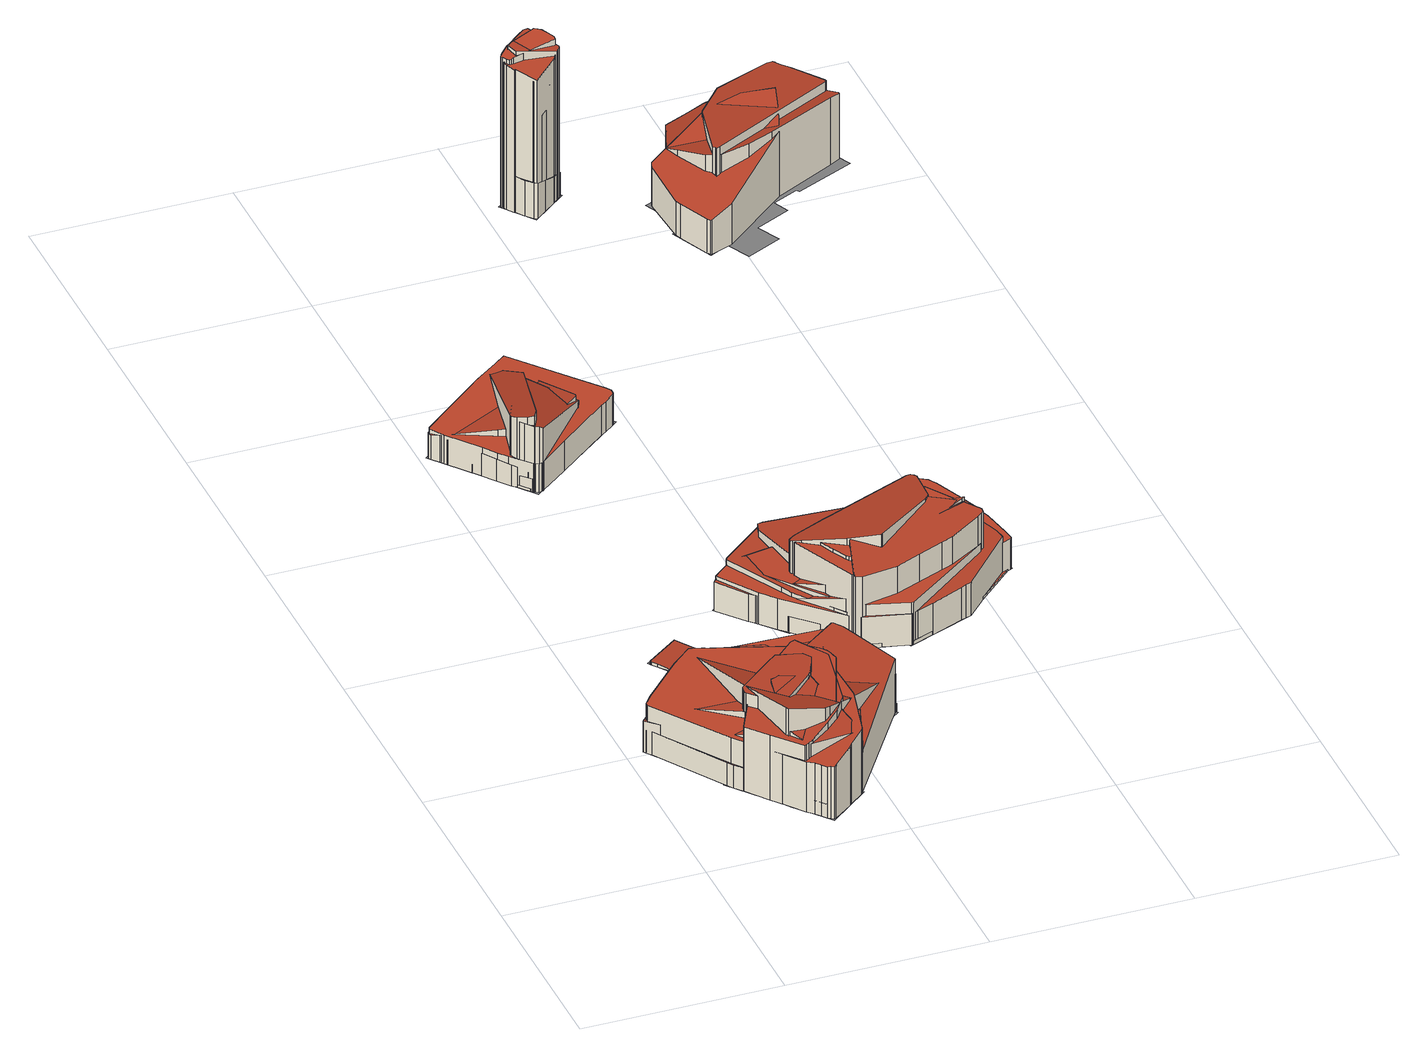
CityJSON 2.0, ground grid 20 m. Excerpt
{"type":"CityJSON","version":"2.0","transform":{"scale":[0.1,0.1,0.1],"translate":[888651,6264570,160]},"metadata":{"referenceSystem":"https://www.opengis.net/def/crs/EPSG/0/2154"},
"CityObjects":{
"building1":{"type":"Building","attributes":{"class":"Building"},"children":["building1-1"]},
"building1-1":{"type":"BuildingPart","parents":["building1"],"geometry":[{"type":"MultiSurface","lod":"2.2","boundaries":[[[0,1,2,3,4,5,6,7,8,9,10,11,12,13,14,15,16,17,18,19,20]],[[21,22,1,0]],[[22,23,2,1]],[[23,24,3,2]],[[24,25,4,3]],[[25,26,5,4]],[[26,27,6,5]],[[27,28,7,6]],[[28,29,8,7]],[[29,30,9,8]],[[30,31,10,9]],[[31,32,11,10]],[[32,33,12,11]],[[33,34,13,12]],[[34,35,14,13]],[[35,36,15,14]],[[36,37,16,15]],[[37,38,17,16]],[[38,39,18,17]],[[39,40,19,18]],[[40,41,20,19]],[[41,21,0,20]],[[42,43,44,45,46,47,48,49,50,51,52,53,54,55,56,57,58]],[[59,60,43,42]],[[60,61,44,43]],[[61,62,45,44]],[[62,63,46,45]],[[63,64,47,46]],[[64,65,48,47]],[[65,66,49,48]],[[66,67,50,49]],[[67,68,51,50]],[[68,69,52,51]],[[69,70,53,52]],[[70,71,54,53]],[[71,72,55,54]],[[72,73,56,55]],[[73,74,57,56]],[[74,75,58,57]],[[75,59,42,58]],[[76,77,78,79,80,81,82,83,84,85,86,87,88,89]],[[90,91,77,76]],[[91,92,78,77]],[[92,93,79,78]],[[93,94,80,79]],[[94,95,81,80]],[[95,96,82,81]],[[96,97,83,82]],[[97,98,84,83]],[[98,99,85,84]],[[99,100,86,85]],[[100,101,87,86]],[[101,102,88,87]],[[102,103,89,88]],[[103,90,76,89]],[[104,105,106,107,108,109,110,111,112,113,114,115]],[[116,117,105,104]],[[117,118,106,105]],[[118,119,107,106]],[[119,120,108,107]],[[120,121,109,108]],[[121,122,110,109]],[[122,123,111,110]],[[123,124,112,111]],[[124,125,113,112]],[[125,126,114,113]],[[126,127,115,114]],[[127,116,104,115]],[[128,129,130,131,132,133,134,135,136,137,138,139,140]],[[37,141,129,128]],[[141,142,130,129]],[[142,143,131,130]],[[143,144,132,131]],[[144,145,133,132]],[[145,146,134,133]],[[146,147,135,134]],[[147,148,136,135]],[[148,149,137,136]],[[149,150,138,137]],[[150,151,139,138]],[[151,152,140,139]],[[152,37,128,140]],[[153,154,155,156,157,158,159,160,161,162,163,164,165,166,167,168,169]],[[170,171,154,153]],[[171,172,155,154]],[[172,173,156,155]],[[173,174,157,156]],[[174,175,158,157]],[[175,176,159,158]],[[176,177,160,159]],[[177,178,161,160]],[[178,179,162,161]],[[179,180,163,162]],[[180,181,164,163]],[[181,182,165,164]],[[182,183,166,165]],[[183,184,167,166]],[[184,185,168,167]],[[185,186,169,168]],[[186,170,153,169]],[[187,188,189,190,191,192,193,194,195]],[[196,197,188,187]],[[197,198,189,188]],[[198,199,190,189]],[[199,94,191,190]],[[94,200,192,191]],[[200,201,193,192]],[[201,202,194,193]],[[202,203,195,194]],[[203,196,187,195]],[[204,205,206,207,208,209,210,211,212,213,214,215,216,217,218,219]],[[220,221,205,204]],[[221,222,206,205]],[[222,223,207,206]],[[223,224,208,207]],[[224,225,209,208]],[[225,25,210,209]],[[25,26,211,210]],[[26,226,212,211]],[[226,227,213,212]],[[227,228,214,213]],[[228,229,215,214]],[[229,230,216,215]],[[230,231,217,216]],[[231,232,218,217]],[[232,233,219,218]],[[233,220,204,219]],[[234,235,236,237,238,239,240,241,242,243,244,245,246,247,248,249,250,251,252]],[[253,254,235,234]],[[254,255,236,235]],[[255,256,237,236]],[[256,257,238,237]],[[257,258,239,238]],[[258,259,240,239]],[[259,260,241,240]],[[260,261,242,241]],[[261,262,243,242]],[[262,263,244,243]],[[263,264,245,244]],[[264,265,246,245]],[[265,266,247,246]],[[266,267,248,247]],[[267,268,249,248]],[[268,269,250,249]],[[269,270,251,250]],[[270,271,252,251]],[[271,253,234,252]],[[272,273,274,275,276,277,278,279,280]],[[281,282,273,272]],[[282,283,274,273]],[[283,284,275,274]],[[284,285,276,275]],[[285,286,277,276]],[[286,287,278,277]],[[287,288,279,278]],[[288,289,280,279]],[[289,281,272,280]],[[290,291,292,293,294,295,296,297,298]],[[299,300,291,290]],[[300,228,292,291]],[[228,301,293,292]],[[301,302,294,293]],[[302,303,295,294]],[[303,304,296,295]],[[304,297,296]],[[304,305,298,297]],[[305,299,290,298]],[[306,307,308,309,310,311,312,313]],[[314,315,307,306]],[[315,316,308,307]],[[316,317,309,308]],[[317,318,310,309]],[[318,319,311,310]],[[319,320,312,311]],[[320,321,313,312]],[[321,314,306,313]],[[322,323,324,325,326,327,328,329,330,331,332]],[[333,334,323,322]],[[334,335,324,323]],[[335,336,325,324]],[[336,337,326,325]],[[337,338,327,326]],[[338,339,328,327]],[[339,340,329,328]],[[340,341,330,329]],[[341,342,331,330]],[[342,343,332,331]],[[343,333,322,332]],[[344,345,346,347,348,349,350]],[[21,351,345,344]],[[351,352,346,345]],[[352,353,347,346]],[[353,354,348,347]],[[354,355,349,348]],[[355,356,350,349]],[[356,21,344,350]],[[357,358,359,360,361,362,363]],[[364,365,358,357]],[[365,366,359,358]],[[366,367,360,359]],[[367,368,361,360]],[[368,369,362,361]],[[369,370,363,362]],[[370,364,357,363]],[[371,372,373,374,375,376,377,378,379,380,381,382,253,383,384,385,386,61]]],"semantics":{"surfaces":[{"type":"RoofSurface","rf_azimuth":211.05,"rf_slope":14.69},{"type":"WallSurface","on_footprint_edge":true},{"type":"RoofSurface","rf_azimuth":208.6,"rf_slope":10.62},{"type":"RoofSurface","rf_azimuth":303.75,"rf_slope":15.09},{"type":"RoofSurface","rf_azimuth":101.82,"rf_slope":0.268},{"type":"RoofSurface","rf_azimuth":46.96,"rf_slope":19},{"type":"RoofSurface","rf_azimuth":183.46,"rf_slope":2.65},{"type":"RoofSurface","rf_azimuth":231.87,"rf_slope":2.21},{"type":"RoofSurface","rf_azimuth":216.2,"rf_slope":16.77},{"type":"RoofSurface","rf_azimuth":194.44,"rf_slope":19.92},{"type":"RoofSurface","rf_azimuth":262.52,"rf_slope":4.22},{"type":"RoofSurface","rf_azimuth":293.97,"rf_slope":16.55},{"type":"RoofSurface","rf_azimuth":181.76,"rf_slope":0.923},{"type":"RoofSurface","rf_azimuth":67.1,"rf_slope":14.63},{"type":"RoofSurface","rf_azimuth":139.21,"rf_slope":19.46},{"type":"RoofSurface","rf_azimuth":136.05,"rf_slope":11.2},{"type":"GroundSurface"}],"values":[0,1,1,1,1,1,1,1,1,1,1,1,1,1,1,1,1,1,1,1,1,1,2,1,1,1,1,1,1,1,1,1,1,1,1,1,1,1,1,1,3,1,1,1,1,1,1,1,1,1,1,1,1,1,1,4,1,1,1,1,1,1,1,1,1,1,1,1,5,1,1,1,1,1,1,1,1,1,1,1,1,1,6,1,1,1,1,1,1,1,1,1,1,1,1,1,1,1,1,1,7,1,1,1,1,1,1,1,1,1,8,1,1,1,1,1,1,1,1,1,1,1,1,1,1,1,1,9,1,1,1,1,1,1,1,1,1,1,1,1,1,1,1,1,1,1,1,10,1,1,1,1,1,1,1,1,1,11,1,1,1,1,1,1,1,1,1,12,1,1,1,1,1,1,1,1,13,1,1,1,1,1,1,1,1,1,1,1,14,1,1,1,1,1,1,1,15,1,1,1,1,1,1,1,16]}}]},
"building2":{"type":"Building","attributes":{"class":"Building"},"children":["building2-1"]},
"building2-1":{"type":"BuildingPart","parents":["building2"],"geometry":[{"type":"MultiSurface","lod":"2.2","boundaries":[[[387,388,389,390,391,392,393,394,395,396,397]],[[398,399,388,387]],[[399,400,389,388]],[[400,401,390,389]],[[401,402,391,390]],[[402,392,391]],[[403,396,395]],[[403,404,397,396]],[[404,398,387,397]],[[405,404,406,407]]],"semantics":{"surfaces":[{"type":"RoofSurface","rf_azimuth":6.5,"rf_slope":3.77},{"type":"WallSurface","on_footprint_edge":true},{"type":"GroundSurface"}],"values":[0,1,1,1,1,1,1,1,1,2]}}]},
"building3":{"type":"Building","attributes":{"class":"Building"},"children":["building3-1"]},
"building3-1":{"type":"BuildingPart","parents":["building3"],"geometry":[{"type":"MultiSurface","lod":"2.2","boundaries":[[[408,409,410,411,412,413,414,415,416,417,418,419,420,421,422,423,424,425,426,427]],[[428,429,409,408]],[[429,430,410,409]],[[430,431,411,410]],[[431,432,412,411]],[[432,433,413,412]],[[433,434,414,413]],[[434,435,415,414]],[[435,436,416,415]],[[436,437,417,416]],[[437,438,418,417]],[[438,439,419,418]],[[439,440,420,419]],[[440,441,421,420]],[[441,442,422,421]],[[442,443,423,422]],[[443,444,424,423]],[[444,445,425,424]],[[445,446,426,425]],[[446,447,427,426]],[[447,428,408,427]],[[448,449,450,451,452,453,454,455,456]],[[457,458,449,448]],[[458,459,450,449]],[[459,460,451,450]],[[460,461,452,451]],[[461,462,453,452]],[[462,463,454,453]],[[463,464,455,454]],[[464,465,456,455]],[[465,457,448,456]],[[466,467,468,469,470,471,472,473,474,475,476,477,478,479]],[[480,481,467,466]],[[481,482,468,467]],[[482,483,469,468]],[[483,484,470,469]],[[484,485,471,470]],[[485,486,472,471]],[[486,487,473,472]],[[487,488,474,473]],[[488,489,475,474]],[[489,490,476,475]],[[490,491,477,476]],[[491,492,478,477]],[[492,493,479,478]],[[493,480,466,479]],[[494,495,496,497,498,499,500,501,502,503,504,505,506,507,508,509]],[[510,511,495,494]],[[511,512,496,495]],[[512,513,497,496]],[[513,431,498,497]],[[431,514,499,498]],[[514,515,500,499]],[[515,516,501,500]],[[516,517,502,501]],[[517,518,503,502]],[[518,519,504,503]],[[519,520,505,504]],[[520,521,506,505]],[[521,522,507,506]],[[522,523,508,507]],[[523,524,509,508]],[[524,510,494,509]],[[525,526,527,528,529,530,531,532,533,534,535]],[[536,537,526,525]],[[537,538,527,526]],[[538,539,528,527]],[[539,540,529,528]],[[540,541,530,529]],[[541,542,531,530]],[[542,543,532,531]],[[543,544,533,532]],[[544,545,534,533]],[[545,546,535,534]],[[546,536,525,535]],[[547,548,549,550,551,552,553,554,555,556,557]],[[558,559,548,547]],[[559,560,549,548]],[[560,561,550,549]],[[561,562,551,550]],[[562,563,552,551]],[[563,564,553,552]],[[564,565,554,553]],[[565,566,555,554]],[[566,567,556,555]],[[567,568,557,556]],[[568,558,547,557]],[[569,570,571,572,573,574,575,576,577,578,579,580]],[[581,582,570,569]],[[582,583,571,570]],[[583,584,572,571]],[[584,585,573,572]],[[585,586,574,573]],[[586,587,575,574]],[[587,588,576,575]],[[588,589,577,576]],[[589,590,578,577]],[[590,591,579,578]],[[591,592,580,579]],[[592,581,569,580]],[[593,594,595,596,597,598,599,600]]],"semantics":{"surfaces":[{"type":"RoofSurface","rf_azimuth":220.97,"rf_slope":1.2},{"type":"WallSurface","on_footprint_edge":true},{"type":"RoofSurface","rf_azimuth":102.47,"rf_slope":18.46},{"type":"RoofSurface","rf_azimuth":122.42,"rf_slope":11.12},{"type":"RoofSurface","rf_azimuth":342.39,"rf_slope":0.882},{"type":"RoofSurface","rf_azimuth":11.9,"rf_slope":8.35},{"type":"RoofSurface","rf_azimuth":37.45,"rf_slope":18.11},{"type":"RoofSurface","rf_azimuth":106.02,"rf_slope":3.13},{"type":"GroundSurface"}],"values":[0,1,1,1,1,1,1,1,1,1,1,1,1,1,1,1,1,1,1,1,1,2,1,1,1,1,1,1,1,1,1,3,1,1,1,1,1,1,1,1,1,1,1,1,1,1,4,1,1,1,1,1,1,1,1,1,1,1,1,1,1,1,1,5,1,1,1,1,1,1,1,1,1,1,1,6,1,1,1,1,1,1,1,1,1,1,1,7,1,1,1,1,1,1,1,1,1,1,1,1,8]}}]},
"building4":{"type":"Building","attributes":{"class":"Building"},"children":["building4-1"]},
"building4-1":{"type":"BuildingPart","parents":["building4"],"geometry":[{"type":"MultiSurface","lod":"2.2","boundaries":[[[601,602,603,604,605,606,607,608,609,610,611,612,613,614,615,616,617]],[[618,619,602,601]],[[619,620,603,602]],[[620,621,604,603]],[[621,622,605,604]],[[622,623,606,605]],[[623,624,607,606]],[[624,625,608,607]],[[625,626,609,608]],[[626,627,610,609]],[[627,628,611,610]],[[628,629,612,611]],[[629,630,613,612]],[[630,631,614,613]],[[631,632,615,614]],[[632,633,616,615]],[[633,634,617,616]],[[634,618,601,617]],[[635,636,637,638,639,640,641,642,643,644,645,646,647,648,649,650,651,652,653]],[[654,655,636,635]],[[655,656,637,636]],[[656,657,638,637]],[[657,658,639,638]],[[658,659,640,639]],[[659,660,641,640]],[[660,661,642,641]],[[661,662,643,642]],[[662,663,644,643]],[[663,664,645,644]],[[664,665,646,645]],[[665,666,647,646]],[[666,667,648,647]],[[667,668,649,648]],[[668,669,650,649]],[[669,670,651,650]],[[670,671,652,651]],[[671,672,653,652]],[[672,654,635,653]],[[673,674,675,676,677,678,679,680,681,682,683,684,685,686,687]],[[688,689,674,673]],[[689,690,675,674]],[[690,691,676,675]],[[691,692,677,676]],[[692,693,678,677]],[[693,694,679,678]],[[694,695,680,679]],[[695,696,681,680]],[[696,697,682,681]],[[697,698,683,682]],[[698,699,684,683]],[[699,700,685,684]],[[700,701,686,685]],[[701,702,687,686]],[[702,688,673,687]],[[703,704,705,706,707,708,709,710,711,712,713,714,715]],[[716,717,704,703]],[[717,718,705,704]],[[718,719,706,705]],[[719,720,707,706]],[[720,721,708,707]],[[721,722,709,708]],[[722,723,710,709]],[[723,724,711,710]],[[724,725,712,711]],[[725,726,713,712]],[[726,727,714,713]],[[727,728,715,714]],[[728,716,703,715]],[[729,730,731,732,733,734,735,736,737]],[[738,739,730,729]],[[739,740,731,730]],[[740,741,732,731]],[[741,742,733,732]],[[742,743,734,733]],[[743,744,735,734]],[[744,745,736,735]],[[745,746,737,736]],[[746,738,729,737]],[[747,748,749,750,751,752,753,754,755,756,757,758,759,760]],[[761,762,748,747]],[[762,763,749,748]],[[763,764,750,749]],[[764,765,751,750]],[[765,766,752,751]],[[766,767,753,752]],[[767,768,754,753]],[[768,769,755,754]],[[769,770,756,755]],[[770,771,757,756]],[[771,772,758,757]],[[772,773,759,758]],[[773,774,760,759]],[[774,761,747,760]],[[775,776,777,778,779,780,781,782,783]],[[784,785,776,775]],[[785,786,777,776]],[[786,787,778,777]],[[787,788,779,778]],[[788,789,780,779]],[[789,790,781,780]],[[790,791,782,781]],[[791,792,783,782]],[[792,784,775,783]],[[793,794,795,796,797,798,799,800,801,802,803,804]],[[805,806,794,793]],[[806,807,795,794]],[[807,719,796,795]],[[719,808,797,796]],[[808,809,798,797]],[[809,810,799,798]],[[810,811,800,799]],[[811,812,801,800]],[[812,813,802,801]],[[813,814,803,802]],[[814,815,804,803]],[[815,805,793,804]],[[816,817,818,819,820,821,822,823,824,825,826,827,828,829,830]],[[831,832,817,816]],[[832,833,818,817]],[[833,834,819,818]],[[834,835,820,819]],[[835,836,821,820]],[[836,837,822,821]],[[837,838,823,822]],[[838,839,824,823]],[[839,840,825,824]],[[840,841,826,825]],[[841,842,827,826]],[[842,843,828,827]],[[843,844,829,828]],[[844,845,830,829]],[[845,831,816,830]],[[846,847,848,849,850,851,852,853,854,855,856,857,858,859,860]],[[861,862,847,846]],[[862,863,848,847]],[[863,864,849,848]],[[864,865,850,849]],[[865,866,851,850]],[[866,867,852,851]],[[867,868,853,852]],[[868,869,854,853]],[[869,870,855,854]],[[870,871,856,855]],[[871,872,857,856]],[[872,873,858,857]],[[873,874,859,858]],[[874,875,860,859]],[[875,861,846,860]],[[876,877,878,879,880,881,882,883,884,885,886,887,888,889]],[[890,891,877,876]],[[891,892,878,877]],[[892,719,879,878]],[[719,893,880,879]],[[893,894,881,880]],[[894,768,882,881]],[[768,895,883,882]],[[895,896,884,883]],[[896,897,885,884]],[[897,898,886,885]],[[898,899,887,886]],[[899,900,888,887]],[[900,901,889,888]],[[901,890,876,889]],[[902,903,904,905,906,907,908,909,910,911,912,913,914,915,916,917,918,919]],[[920,921,903,902]],[[921,922,904,903]],[[922,923,905,904]],[[923,924,906,905]],[[924,719,907,906]],[[719,925,908,907]],[[925,764,909,908]],[[764,926,910,909]],[[926,927,911,910]],[[927,928,912,911]],[[928,929,913,912]],[[929,930,914,913]],[[930,931,915,914]],[[931,932,916,915]],[[932,933,917,916]],[[933,934,918,917]],[[934,935,919,918]],[[935,920,902,919]],[[936,937,938,939,940,941,942,943,944,945,946,947]],[[948,949,937,936]],[[949,834,938,937]],[[834,950,939,938]],[[950,809,940,939]],[[809,951,941,940]],[[951,952,942,941]],[[952,953,943,942]],[[953,954,944,943]],[[954,955,945,944]],[[955,956,946,945]],[[956,957,947,946]],[[957,948,936,947]],[[958,959,960,961,962,963,964]],[[965,966,959,958]],[[966,967,960,959]],[[967,968,961,960]],[[968,969,962,961]],[[969,970,963,962]],[[970,971,964,963]],[[971,965,958,964]],[[972,973,974,975,976,977,978,979,980,981]],[[982,892,973,972]],[[892,983,974,973]],[[983,984,975,974]],[[984,985,976,975]],[[985,986,977,976]],[[986,987,978,977]],[[987,666,979,978]],[[666,988,980,979]],[[988,989,981,980]],[[989,982,972,981]],[[990,991,992,993,994,995,996,997,998]],[[999,1000,991,990]],[[1000,1001,992,991]],[[1001,1002,993,992]],[[1002,1003,994,993]],[[1003,1004,995,994]],[[1004,1005,996,995]],[[1005,1006,997,996]],[[1006,1007,998,997]],[[1007,999,990,998]],[[1008,663,1009,1010,951,1011,1012,1013,628,1014,1015,1016,1017,1018,1019,1020]]],"semantics":{"surfaces":[{"type":"RoofSurface","rf_azimuth":113.45,"rf_slope":14.6},{"type":"WallSurface","on_footprint_edge":true},{"type":"RoofSurface","rf_azimuth":267.82,"rf_slope":3.91},{"type":"RoofSurface","rf_azimuth":293.02,"rf_slope":15.81},{"type":"RoofSurface","rf_azimuth":270.54,"rf_slope":2.21},{"type":"RoofSurface","rf_azimuth":119.61,"rf_slope":0.0814},{"type":"RoofSurface","rf_azimuth":39.44,"rf_slope":0.802},{"type":"RoofSurface","rf_azimuth":122.43,"rf_slope":1.47},{"type":"RoofSurface","rf_azimuth":272.04,"rf_slope":3.74},{"type":"RoofSurface","rf_azimuth":110.2,"rf_slope":4.19},{"type":"RoofSurface","rf_azimuth":3.24,"rf_slope":1.05},{"type":"RoofSurface","rf_azimuth":279.06,"rf_slope":2.41},{"type":"RoofSurface","rf_azimuth":296.73,"rf_slope":2.26},{"type":"RoofSurface","rf_azimuth":227.12,"rf_slope":15.94},{"type":"RoofSurface","rf_azimuth":205.88,"rf_slope":11.86},{"type":"RoofSurface","rf_azimuth":116.63,"rf_slope":17.5},{"type":"RoofSurface","rf_azimuth":148.79,"rf_slope":17.93},{"type":"GroundSurface"}],"values":[0,1,1,1,1,1,1,1,1,1,1,1,1,1,1,1,1,1,2,1,1,1,1,1,1,1,1,1,1,1,1,1,1,1,1,1,1,1,3,1,1,1,1,1,1,1,1,1,1,1,1,1,1,1,4,1,1,1,1,1,1,1,1,1,1,1,1,1,5,1,1,1,1,1,1,1,1,1,6,1,1,1,1,1,1,1,1,1,1,1,1,1,1,7,1,1,1,1,1,1,1,1,1,8,1,1,1,1,1,1,1,1,1,1,1,1,9,1,1,1,1,1,1,1,1,1,1,1,1,1,1,1,10,1,1,1,1,1,1,1,1,1,1,1,1,1,1,1,11,1,1,1,1,1,1,1,1,1,1,1,1,1,1,12,1,1,1,1,1,1,1,1,1,1,1,1,1,1,1,1,1,1,13,1,1,1,1,1,1,1,1,1,1,1,1,14,1,1,1,1,1,1,1,15,1,1,1,1,1,1,1,1,1,1,16,1,1,1,1,1,1,1,1,1,17]}}]},
"building5":{"type":"Building","attributes":{"class":"Building"},"children":["building5-1"]},
"building5-1":{"type":"BuildingPart","parents":["building5"],"geometry":[{"type":"MultiSurface","lod":"2.2","boundaries":[[[1021,1022,1023,1024,1025,1026,1027,1028,1029,1030,1031,1032,1033,1034,1035,1036,1037]],[[1038,1039,1022,1021]],[[1039,1040,1023,1022]],[[1040,1041,1024,1023]],[[1041,1042,1025,1024]],[[1042,1043,1026,1025]],[[1043,1044,1027,1026]],[[1044,1045,1028,1027]],[[1045,1046,1029,1028]],[[1046,1047,1030,1029]],[[1047,1048,1031,1030]],[[1048,1049,1032,1031]],[[1049,1050,1033,1032]],[[1050,1051,1034,1033]],[[1051,1052,1035,1034]],[[1052,1053,1036,1035]],[[1053,1054,1037,1036]],[[1054,1038,1021,1037]],[[1055,1056,1057,1058,1059,1060,1061,1062,1063,1064,1065,1066,1067]],[[1068,1069,1056,1055]],[[1069,1070,1057,1056]],[[1070,1071,1058,1057]],[[1071,1072,1059,1058]],[[1072,1073,1060,1059]],[[1073,1074,1061,1060]],[[1074,1047,1062,1061]],[[1047,1075,1063,1062]],[[1075,1076,1064,1063]],[[1076,1077,1065,1064]],[[1077,1078,1066,1065]],[[1078,1079,1067,1066]],[[1079,1068,1055,1067]],[[1080,1081,1082,1083,1084,1085,1086,1087,1088,1089]],[[1090,1091,1081,1080]],[[1091,1092,1082,1081]],[[1092,1093,1083,1082]],[[1093,1094,1084,1083]],[[1094,1095,1085,1084]],[[1095,1096,1086,1085]],[[1096,1097,1087,1086]],[[1097,1098,1088,1087]],[[1098,1099,1089,1088]],[[1099,1090,1080,1089]],[[1100,1101,1102,1103,1104,1105,1106,1107,1108,1109]],[[1110,1111,1101,1100]],[[1111,1112,1102,1101]],[[1112,1113,1103,1102]],[[1113,1114,1104,1103]],[[1114,1115,1105,1104]],[[1115,1116,1106,1105]],[[1116,1117,1107,1106]],[[1117,1118,1108,1107]],[[1118,1053,1109,1108]],[[1053,1110,1100,1109]],[[1119,1120,1121,1122,1123,1124]],[[1125,1126,1120,1119]],[[1126,1127,1121,1120]],[[1127,1128,1122,1121]],[[1128,1129,1123,1122]],[[1129,1130,1124,1123]],[[1130,1125,1119,1124]],[[1131,1132,1133,1134,1135,1136,1137,1138,1139,1140]],[[1141,1142,1132,1131]],[[1142,1143,1133,1132]],[[1143,1144,1134,1133]],[[1144,1145,1135,1134]],[[1145,1146,1136,1135]],[[1146,1147,1137,1136]],[[1147,1148,1138,1137]],[[1148,1149,1139,1138]],[[1149,1150,1140,1139]],[[1150,1141,1131,1140]],[[1151,1152,1153,1154,1155]],[[1156,1157,1152,1151]],[[1157,1158,1153,1152]],[[1158,1159,1154,1153]],[[1159,1160,1155,1154]],[[1160,1156,1151,1155]],[[1161,1162,1163,1164,1165,1166]],[[1167,1168,1162,1161]],[[1168,1169,1163,1162]],[[1169,1170,1164,1163]],[[1170,1171,1165,1164]],[[1171,1172,1166,1165]],[[1172,1167,1161,1166]],[[1173,1174,1175,1176,1177,1178,1179,1180]],[[1038,1181,1174,1173]],[[1181,1182,1175,1174]],[[1182,1183,1176,1175]],[[1183,1184,1177,1176]],[[1184,1185,1178,1177]],[[1185,1186,1179,1178]],[[1186,1187,1180,1179]],[[1187,1038,1173,1180]],[[1188,1189,1190,1191]]],"semantics":{"surfaces":[{"type":"RoofSurface","rf_azimuth":35.27,"rf_slope":16.68},{"type":"WallSurface","on_footprint_edge":true},{"type":"RoofSurface","rf_azimuth":251.36,"rf_slope":21.1},{"type":"RoofSurface","rf_azimuth":268.13,"rf_slope":16.64},{"type":"RoofSurface","rf_azimuth":269.65,"rf_slope":1.27},{"type":"RoofSurface","rf_azimuth":276.91,"rf_slope":12.54},{"type":"RoofSurface","rf_azimuth":306.18,"rf_slope":12.04},{"type":"RoofSurface","rf_azimuth":114.96,"rf_slope":15.23},{"type":"RoofSurface","rf_azimuth":39.06,"rf_slope":16.32},{"type":"RoofSurface","rf_azimuth":138.18,"rf_slope":19.26},{"type":"GroundSurface"}],"values":[0,1,1,1,1,1,1,1,1,1,1,1,1,1,1,1,1,1,2,1,1,1,1,1,1,1,1,1,1,1,1,1,3,1,1,1,1,1,1,1,1,1,1,4,1,1,1,1,1,1,1,1,1,1,5,1,1,1,1,1,1,6,1,1,1,1,1,1,1,1,1,1,7,1,1,1,1,1,8,1,1,1,1,1,1,9,1,1,1,1,1,1,1,1,10]}}]},
"building6":{"type":"Building","attributes":{"class":"Building"},"children":["building6-1"]},
"building6-1":{"type":"BuildingPart","parents":["building6"],"geometry":[{"type":"MultiSurface","lod":"2.2","boundaries":[[[1192,1193,1194,1195,1196,1197,1198,1199,1200,1201,1202,1203,1204,1205,1206,1207]],[[1208,1209,1193,1192]],[[1209,1210,1194,1193]],[[1210,1211,1195,1194]],[[1211,1212,1196,1195]],[[1212,1213,1197,1196]],[[1213,1214,1198,1197]],[[1214,1215,1199,1198]],[[1215,1216,1200,1199]],[[1216,1217,1201,1200]],[[1217,1218,1202,1201]],[[1218,1219,1203,1202]],[[1219,1220,1204,1203]],[[1220,1221,1205,1204]],[[1221,1222,1206,1205]],[[1222,1223,1207,1206]],[[1223,1208,1192,1207]],[[1224,1225,1226,1227,1228,1229,1230,1231,1232,1233,1234,1235,1236,1237,1238,1239]],[[1240,1241,1225,1224]],[[1241,1242,1226,1225]],[[1242,1243,1227,1226]],[[1243,1244,1228,1227]],[[1244,1245,1229,1228]],[[1245,1246,1230,1229]],[[1246,1247,1231,1230]],[[1247,1248,1232,1231]],[[1248,1249,1233,1232]],[[1249,1250,1234,1233]],[[1250,1251,1235,1234]],[[1251,1252,1236,1235]],[[1252,1253,1237,1236]],[[1253,1254,1238,1237]],[[1254,1255,1239,1238]],[[1255,1240,1224,1239]],[[1256,1257,1258,1259,1260,1261,1262,1263,1264,1265,1266,1267,1268,1269,1270]],[[1271,1272,1257,1256]],[[1272,1273,1258,1257]],[[1273,1274,1259,1258]],[[1274,1275,1260,1259]],[[1275,1276,1261,1260]],[[1276,1277,1262,1261]],[[1277,1278,1263,1262]],[[1278,1279,1264,1263]],[[1279,1280,1265,1264]],[[1280,1281,1266,1265]],[[1281,1282,1267,1266]],[[1282,1283,1268,1267]],[[1283,1284,1269,1268]],[[1284,1285,1270,1269]],[[1285,1271,1256,1270]],[[1286,1287,1288,1289,1290,1291,1292,1293,1294,1295,1296,1297,1298,1299,1300,1301,1302,1303,1304]]],"semantics":{"surfaces":[{"type":"RoofSurface","rf_azimuth":110.3,"rf_slope":8.72},{"type":"WallSurface","on_footprint_edge":true},{"type":"RoofSurface","rf_azimuth":113.06,"rf_slope":17.56},{"type":"RoofSurface","rf_azimuth":206.35,"rf_slope":16.9},{"type":"GroundSurface"}],"values":[0,1,1,1,1,1,1,1,1,1,1,1,1,1,1,1,1,2,1,1,1,1,1,1,1,1,1,1,1,1,1,1,1,1,3,1,1,1,1,1,1,1,1,1,1,1,1,1,1,1,4]}}]}
},
"vertices":[
[8,169,79],[59,91,80],[108,26,82],[114,20,83],[118,15,83],[122,10,83],[125,8,84],[128,6,84],[130,7,85],[149,22,91],[151,24,92],[166,36,97],[167,38,97],[176,83,105],[170,146,112],[153,166,111],[66,216,98],[56,210,95],[48,205,93],[14,178,82],[8,172,79],[8,169,27],[59,91,27],[108,26,27],[114,20,27],[118,15,27],[122,10,27],[125,8,27],[128,6,27],[130,7,27],[149,22,27],[151,24,27],[166,36,27],[167,38,27],[176,83,27],[170,146,27],[153,166,27],[66,216,27],[56,210,27],[48,205,27],[14,178,27],[8,172,27],[67,79,97],[84,57,98],[107,28,99],[108,27,100],[111,28,100],[116,31,101],[136,45,106],[150,57,109],[161,71,112],[170,130,119],[170,132,119],[169,134,119],[159,150,119],[150,165,119],[146,165,118],[130,153,114],[84,111,103],[67,79,27],[84,57,27],[107,28,27],[108,27,27],[111,28,27],[116,31,27],[136,45,27],[150,57,27],[161,71,27],[170,130,27],[170,132,27],[169,134,27],[159,150,27],[150,165,27],[146,165,27],[130,153,27],[84,111,27],[80,86,95],[86,62,88],[106,32,79],[123,13,72],[168,39,71],[243,151,85],[212,193,99],[209,197,100],[206,199,101],[202,203,102],[200,202,103],[170,180,102],[94,120,100],[85,112,100],[80,86,27],[86,62,27],[106,32,27],[123,13,27],[168,39,27],[243,151,27],[212,193,27],[209,197,27],[206,199,27],[202,203,27],[200,202,27],[170,180,27],[94,120,27],[85,112,27],[7,170,52],[56,93,52],[60,87,52],[110,28,53],[117,20,53],[165,42,52],[238,145,52],[223,178,52],[200,200,52],[115,254,51],[114,254,51],[88,234,52],[7,170,27],[56,93,27],[60,87,27],[110,28,27],[117,20,27],[165,42,27],[238,145,27],[223,178,27],[200,200,27],[115,254,27],[114,254,27],[88,234,27],[66,216,94],[84,112,116],[97,50,129],[99,47,129],[135,49,120],[141,53,118],[170,77,105],[243,150,69],[199,198,67],[87,229,86],[84,230,86],[72,222,91],[69,220,93],[84,112,27],[97,50,27],[99,47,27],[135,49,27],[141,53,27],[170,77,27],[243,150,27],[199,198,27],[87,229,27],[84,230,27],[72,222,27],[69,220,27],[79,108,115],[79,105,115],[92,90,116],[99,83,116],[105,79,116],[107,78,117],[111,80,117],[142,108,118],[145,113,118],[147,116,119],[150,123,119],[154,134,119],[149,142,119],[125,150,118],[115,143,117],[80,115,115],[79,110,115],[79,108,27],[79,105,27],[92,90,27],[99,83,27],[105,79,27],[107,78,27],[111,80,27],[142,108,27],[145,113,27],[147,116,27],[150,123,27],[154,134,27],[149,142,27],[125,150,27],[115,143,27],[80,115,27],[79,110,27],[16,179,80],[64,85,78],[67,82,78],[120,14,77],[168,39,79],[202,142,83],[207,199,85],[86,232,83],[38,197,81],[16,179,27],[64,85,27],[67,82,27],[120,14,27],[202,142,27],[207,199,27],[86,232,27],[38,197,27],[11,169,44],[14,162,43],[72,73,42],[84,58,42],[90,50,42],[99,38,42],[118,15,42],[122,10,42],[126,10,43],[141,16,48],[167,39,59],[200,145,86],[204,203,97],[94,236,76],[89,235,75],[32,193,53],[11,169,27],[14,162,27],[72,73,27],[84,58,27],[90,50,27],[99,38,27],[126,10,27],[141,16,27],[167,39,27],[200,145,27],[204,203,27],[94,236,27],[89,235,27],[32,193,27],[5,172,61],[66,86,75],[80,67,78],[94,50,81],[111,31,85],[115,32,87],[140,52,98],[150,60,102],[176,127,117],[176,128,117],[175,131,117],[174,137,117],[172,142,117],[168,149,116],[161,157,115],[157,162,114],[156,163,113],[149,166,111],[34,194,73],[5,172,27],[66,86,27],[80,67,27],[94,50,27],[111,31,27],[115,32,27],[140,52,27],[150,60,27],[176,127,27],[176,128,27],[175,131,27],[174,137,27],[172,142,27],[168,149,27],[161,157,27],[157,162,27],[156,163,27],[149,166,27],[34,194,27],[9,175,69],[10,171,69],[70,80,63],[116,18,58],[125,9,58],[223,134,68],[201,200,73],[96,240,75],[91,236,74],[9,175,27],[10,171,27],[70,80,27],[116,18,27],[125,9,27],[223,134,27],[201,200,27],[96,240,27],[91,236,27],[97,51,106],[112,29,98],[167,39,94],[144,109,116],[115,114,120],[111,112,120],[106,110,121],[106,110,120],[105,106,120],[97,51,27],[112,29,27],[144,109,27],[115,114,27],[111,112,27],[106,110,27],[105,106,27],[11,166,58],[76,68,59],[113,23,59],[122,13,59],[207,138,61],[205,202,61],[111,212,59],[26,187,58],[11,166,27],[76,68,27],[113,23,27],[122,13,27],[207,138,27],[205,202,27],[111,212,27],[26,187,27],[33,181,50],[78,72,72],[84,63,73],[91,54,75],[109,30,79],[231,139,40],[244,151,36],[116,252,25],[112,251,25],[37,195,47],[33,185,49],[33,181,27],[78,72,27],[84,63,27],[91,54,27],[109,30,27],[231,139,27],[244,151,27],[116,252,27],[112,251,27],[37,195,27],[33,185,27],[8,169,49],[75,76,88],[157,120,100],[167,128,101],[173,133,101],[182,186,91],[113,214,66],[75,76,27],[157,120,27],[167,128,27],[173,133,27],[182,186,27],[113,214,27],[11,174,74],[91,95,97],[163,125,103],[168,129,103],[185,188,97],[70,220,77],[60,212,76],[11,174,27],[91,95,27],[163,125,27],[168,129,27],[185,188,27],[70,220,27],[60,212,27],[127,4,27],[169,38,27],[150,62,27],[178,84,27],[160,107,27],[202,139,27],[213,125,27],[245,149,27],[203,204,27],[173,181,27],[115,255,27],[71,222,27],[43,126,27],[67,144,27],[86,120,27],[54,95,27],
[64,308,28],[64,306,28],[68,301,28],[77,289,27],[86,280,27],[112,299,25],[115,301,25],[118,305,25],[118,307,25],[100,332,26],[98,335,26],[64,308,25],[64,306,25],[68,301,25],[77,289,25],[86,280,25],[100,332,25],[98,335,25],[120,305,25],[62,309,25],[84,278,25],
[10,729,34],[19,715,34],[44,683,34],[54,670,34],[61,661,34],[78,642,34],[83,639,34],[88,641,34],[117,664,35],[169,706,36],[175,710,36],[185,718,37],[186,720,37],[186,725,37],[183,730,37],[164,753,37],[115,813,37],[104,805,36],[79,787,36],[11,731,34],[10,729,3],[19,715,3],[44,683,3],[54,670,3],[61,661,3],[78,642,3],[83,639,3],[88,641,3],[117,664,3],[169,706,3],[175,710,3],[185,718,3],[186,720,3],[186,725,3],[183,730,3],[164,753,3],[115,813,3],[104,805,3],[79,787,3],[11,731,3],[64,662,76],[64,661,77],[67,655,79],[74,647,82],[81,645,83],[87,658,79],[118,771,44],[100,801,33],[94,798,34],[64,662,3],[64,661,3],[67,655,3],[74,647,3],[81,645,3],[87,658,3],[118,771,3],[100,801,3],[94,798,3],[9,727,30],[10,725,30],[16,718,32],[64,695,41],[101,678,48],[104,677,48],[147,713,47],[148,716,46],[148,717,46],[113,811,27],[107,807,27],[74,783,27],[46,760,28],[10,731,29],[9,727,3],[10,725,3],[16,718,3],[64,695,3],[101,678,3],[104,677,3],[147,713,3],[148,716,3],[148,717,3],[113,811,3],[107,807,3],[74,783,3],[46,760,3],[10,731,3],[38,695,6],[39,692,6],[42,687,6],[47,679,6],[54,670,6],[76,643,6],[184,719,4],[187,724,4],[181,732,4],[161,756,5],[129,795,5],[118,809,6],[113,808,6],[91,795,6],[73,781,6],[47,760,6],[38,695,3],[39,692,3],[42,687,3],[47,679,3],[76,643,3],[184,719,3],[187,724,3],[181,732,3],[161,756,3],[129,795,3],[118,809,3],[113,808,3],[91,795,3],[73,781,3],[47,760,3],[21,712,30],[23,710,30],[53,671,27],[63,658,26],[75,646,24],[179,727,7],[171,738,8],[135,782,12],[117,802,14],[90,794,18],[84,789,19],[21,712,3],[23,710,3],[53,671,3],[63,658,3],[75,646,3],[179,727,3],[171,738,3],[135,782,3],[117,802,3],[90,794,3],[84,789,3],[64,664,74],[69,652,75],[72,649,75],[79,641,74],[83,640,74],[87,640,72],[149,712,42],[150,714,41],[119,769,39],[114,774,39],[111,771,40],[64,664,3],[69,652,3],[72,649,3],[79,641,3],[83,640,3],[87,640,3],[149,712,3],[150,714,3],[119,769,3],[114,774,3],[111,771,3],[38,692,14],[44,684,14],[63,659,16],[77,642,17],[183,720,14],[181,723,14],[168,740,13],[127,791,10],[121,799,9],[116,805,9],[94,797,9],[76,781,9],[38,692,3],[44,684,3],[63,659,3],[77,642,3],[183,720,3],[181,723,3],[168,740,3],[127,791,3],[121,799,3],[116,805,3],[94,797,3],[76,781,3],[114,814,3],[72,781,3],[100,745,3],[78,726,3],[48,762,3],[7,729,3],[81,636,3],[190,722,3],
[221,361,89],[222,359,90],[229,354,92],[264,330,101],[292,315,108],[293,315,108],[353,362,103],[359,370,101],[366,417,91],[365,421,90],[363,426,88],[359,425,88],[272,389,88],[264,386,88],[230,371,88],[227,369,88],[221,364,89],[221,361,11],[222,359,11],[229,354,11],[264,330,11],[292,315,11],[293,315,11],[353,362,11],[359,370,11],[366,417,11],[365,421,11],[363,426,11],[359,425,11],[272,389,11],[264,386,11],[230,371,11],[227,369,11],[221,364,11],[175,404,53],[207,348,50],[213,338,49],[260,282,45],[305,271,45],[312,274,45],[329,280,45],[362,293,46],[367,295,47],[373,297,47],[425,352,51],[423,363,51],[401,414,55],[399,417,55],[398,420,55],[228,443,56],[224,443,56],[219,439,56],[176,405,54],[175,404,11],[207,348,11],[213,338,11],[260,282,11],[305,271,11],[312,274,11],[329,280,11],[362,293,11],[367,295,11],[373,297,11],[425,352,11],[423,363,11],[401,414,11],[399,417,11],[398,420,11],[228,443,11],[224,443,11],[219,439,11],[176,405,11],[254,286,91],[255,283,90],[261,282,89],[298,290,87],[324,301,87],[350,312,87],[362,317,87],[395,337,89],[400,341,89],[402,342,90],[402,346,91],[385,359,96],[357,368,101],[268,329,101],[266,327,100],[254,286,11],[255,283,11],[261,282,11],[298,290,11],[324,301,11],[350,312,11],[362,317,11],[395,337,11],[400,341,11],[402,342,11],[402,346,11],[385,359,11],[357,368,11],[268,329,11],[266,327,11],[160,391,47],[187,354,45],[200,339,45],[259,284,43],[434,355,45],[435,356,45],[433,366,46],[427,394,47],[417,423,48],[415,424,48],[225,437,49],[202,425,48],[177,405,47],[160,391,11],[187,354,11],[200,339,11],[259,284,11],[434,355,11],[435,356,11],[433,366,11],[427,394,11],[417,423,11],[415,424,11],[225,437,11],[202,425,11],[177,405,11],[223,356,90],[253,287,90],[399,348,90],[399,351,90],[391,372,90],[379,401,90],[376,406,90],[374,409,90],[367,414,90],[223,356,11],[253,287,11],[399,348,11],[399,351,11],[391,372,11],[379,401,11],[376,406,11],[374,409,11],[367,414,11],[158,389,16],[254,285,16],[257,282,16],[307,271,15],[369,296,15],[372,298,14],[431,354,13],[435,358,13],[435,360,13],[419,423,13],[419,425,13],[414,427,13],[226,444,15],[165,396,16],[158,389,11],[254,285,11],[257,282,11],[307,271,11],[369,296,11],[372,298,11],[431,354,11],[435,358,11],[435,360,11],[419,423,11],[419,425,11],[414,427,11],[226,444,11],[165,396,11],[244,346,93],[244,343,93],[250,328,94],[257,314,94],[259,311,94],[259,310,94],[262,310,94],[388,356,95],[365,394,94],[244,346,11],[244,343,11],[250,328,11],[257,314,11],[259,311,11],[259,310,11],[262,310,11],[388,356,11],[365,394,11],[157,388,43],[180,361,41],[185,356,41],[259,284,36],[294,295,37],[395,338,39],[425,401,43],[421,418,44],[418,428,45],[230,440,46],[186,411,44],[159,390,43],[157,388,11],[180,361,11],[185,356,11],[294,295,11],[395,338,11],[425,401,11],[421,418,11],[418,428,11],[230,440,11],[186,411,11],[159,390,11],[215,425,63],[227,358,68],[246,312,72],[257,289,73],[259,286,74],[272,287,74],[289,294,74],[382,332,74],[393,338,74],[398,342,73],[382,379,70],[371,406,68],[363,422,67],[223,436,63],[218,436,62],[215,425,11],[227,358,11],[246,312,11],[257,289,11],[259,286,11],[272,287,11],[289,294,11],[382,332,11],[393,338,11],[398,342,11],[382,379,11],[371,406,11],[363,422,11],[223,436,11],[218,436,11],[160,387,23],[256,291,21],[350,289,19],[354,290,19],[364,297,19],[368,300,19],[434,361,18],[434,365,18],[432,372,18],[427,393,18],[408,423,18],[215,435,22],[178,405,22],[169,398,23],[161,390,23],[160,387,11],[256,291,11],[350,289,11],[354,290,11],[364,297,11],[368,300,11],[434,361,11],[434,365,11],[432,372,11],[427,393,11],[408,423,11],[215,435,11],[178,405,11],[169,398,11],[161,390,11],[165,395,31],[208,331,28],[258,285,26],[259,284,26],[296,294,26],[397,338,27],[435,358,28],[433,365,28],[426,399,30],[420,423,31],[412,426,31],[213,432,32],[207,428,32],[199,422,32],[165,395,11],[208,331,11],[258,285,11],[296,294,11],[397,338,11],[433,365,11],[426,399,11],[420,423,11],[412,426,11],[213,432,11],[207,428,11],[199,422,11],[233,351,61],[234,344,61],[236,337,61],[251,302,59],[256,290,59],[259,284,58],[305,272,57],[307,271,57],[398,338,58],[399,341,58],[395,354,58],[385,376,59],[375,399,60],[366,416,61],[337,410,61],[283,392,62],[251,376,62],[234,367,62],[233,351,11],[234,344,11],[236,337,11],[251,302,11],[256,290,11],[305,272,11],[398,338,11],[399,341,11],[395,354,11],[385,376,11],[375,399,11],[366,416,11],[337,410,11],[283,392,11],[251,376,11],[234,367,11],[162,392,34],[214,335,32],[257,289,31],[389,335,66],[395,338,68],[399,340,69],[398,343,70],[396,346,70],[378,387,75],[369,406,77],[221,428,53],[181,408,41],[162,392,11],[214,335,11],[389,335,11],[399,340,11],[398,343,11],[396,346,11],[378,387,11],[369,406,11],[221,428,11],[181,408,11],[179,404,51],[179,400,50],[258,286,55],[397,354,87],[397,358,87],[394,364,88],[382,391,88],[179,404,11],[179,400,11],[258,286,11],[397,354,11],[397,358,11],[394,364,11],[382,391,11],[163,393,20],[258,285,64],[295,295,67],[370,327,68],[393,353,64],[405,406,51],[403,410,49],[401,414,48],[360,421,40],[229,438,17],[163,393,11],[295,295,11],[370,327,11],[393,353,11],[405,406,11],[403,410,11],[360,421,11],[229,438,11],[174,403,31],[249,306,68],[387,357,98],[390,359,98],[389,360,98],[317,404,71],[197,419,35],[190,414,34],[184,410,33],[174,403,11],[249,306,11],[387,357,11],[390,359,11],[389,360,11],[317,404,11],[197,419,11],[190,414,11],[184,410,11],[304,270,11],[362,324,11],[399,339,11],[436,356,11],[419,429,11],[370,409,11],[275,389,11],[226,445,11],[156,389,11],[208,329,11],[229,346,11],[256,280,11],[293,295,11],
[222,1091,41],[222,1087,42],[227,1080,42],[234,1069,42],[240,1062,42],[243,1060,42],[254,1069,37],[266,1079,32],[276,1088,29],[272,1094,28],[260,1110,29],[258,1113,29],[254,1116,29],[249,1114,30],[242,1109,33],[224,1095,40],[222,1093,41],[222,1091,3],[222,1087,3],[227,1080,3],[234,1069,3],[240,1062,3],[243,1060,3],[254,1069,3],[266,1079,3],[276,1088,3],[272,1094,3],[260,1110,3],[258,1113,3],[254,1116,3],[249,1114,3],[242,1109,3],[224,1095,3],[222,1093,3],[219,1091,167],[220,1090,167],[223,1087,166],[225,1085,166],[227,1085,166],[229,1085,167],[272,1091,174],[272,1094,175],[264,1104,178],[258,1108,178],[232,1101,173],[228,1099,172],[221,1093,169],[219,1091,3],[220,1090,3],[223,1087,3],[225,1085,3],[227,1085,3],[229,1085,3],[272,1091,3],[264,1104,3],[258,1108,3],[232,1101,3],[228,1099,3],[221,1093,3],[221,1088,162],[222,1085,161],[227,1078,159],[228,1078,159],[243,1061,154],[267,1080,160],[274,1091,163],[257,1113,170],[254,1117,171],[238,1106,167],[221,1088,3],[222,1085,3],[227,1078,3],[228,1078,3],[243,1061,3],[267,1080,3],[274,1091,3],[257,1113,3],[254,1117,3],[238,1106,3],[223,1091,4],[223,1088,4],[230,1077,4],[244,1067,4],[247,1065,4],[273,1088,4],[272,1095,4],[256,1114,5],[251,1116,5],[224,1095,4],[223,1091,3],[223,1088,3],[230,1077,3],[244,1067,3],[247,1065,3],[273,1088,3],[272,1095,3],[256,1114,3],[251,1116,3],[240,1063,152],[245,1065,152],[264,1081,155],[269,1088,156],[267,1092,157],[243,1105,161],[240,1063,3],[245,1065,3],[264,1081,3],[269,1088,3],[267,1092,3],[243,1105,3],[228,1096,174],[232,1087,172],[271,1083,166],[272,1084,166],[274,1086,166],[275,1088,166],[275,1089,167],[255,1116,174],[250,1115,174],[244,1110,174],[228,1096,3],[232,1087,3],[271,1083,3],[272,1084,3],[274,1086,3],[275,1088,3],[275,1089,3],[255,1116,3],[250,1115,3],[244,1110,3],[221,1091,148],[225,1082,150],[266,1086,154],[263,1093,152],[251,1115,145],[221,1091,3],[225,1082,3],[266,1086,3],[263,1093,3],[251,1115,3],[224,1087,143],[251,1068,140],[252,1068,140],[262,1076,136],[251,1098,135],[224,1090,142],[224,1087,3],[251,1068,3],[252,1068,3],[262,1076,3],[251,1098,3],[224,1090,3],[222,1091,98],[222,1089,99],[247,1068,110],[250,1066,111],[256,1071,112],[257,1111,103],[226,1097,98],[222,1092,98],[222,1089,3],[247,1068,3],[250,1066,3],[256,1071,3],[257,1111,3],[226,1097,3],[222,1092,3],[254,1118,3],[217,1091,3],[242,1059,3],[278,1088,3],
[390,997,86],[391,994,87],[392,992,87],[395,993,87],[525,1063,84],[527,1065,84],[526,1067,84],[508,1106,77],[503,1116,75],[500,1122,74],[499,1124,74],[498,1126,74],[495,1127,73],[493,1127,73],[435,1103,74],[407,1068,77],[390,997,7],[391,994,7],[392,992,7],[395,993,7],[525,1063,7],[527,1065,7],[526,1067,7],[508,1106,7],[503,1116,7],[500,1122,7],[499,1124,7],[498,1126,7],[495,1127,7],[493,1127,7],[435,1103,7],[407,1068,7],[365,1049,58],[370,1036,63],[385,1004,74],[394,994,78],[397,994,78],[425,997,81],[451,1006,82],[522,1042,80],[533,1048,79],[533,1051,78],[505,1111,58],[493,1125,52],[439,1128,45],[430,1126,44],[412,1117,44],[385,1104,45],[365,1049,7],[370,1036,7],[385,1004,7],[394,994,7],[397,994,7],[425,997,7],[451,1006,7],[522,1042,7],[533,1048,7],[533,1051,7],[505,1111,7],[493,1125,7],[439,1128,7],[430,1126,7],[412,1117,7],[385,1104,7],[346,1036,50],[349,985,44],[351,979,44],[365,947,44],[367,944,44],[368,943,44],[391,952,51],[460,1010,78],[469,1036,84],[476,1062,90],[447,1075,83],[446,1075,83],[412,1074,74],[347,1041,52],[346,1038,51],[346,1036,7],[349,985,7],[351,979,7],[365,947,7],[367,944,7],[368,943,7],[391,952,7],[460,1010,7],[469,1036,7],[476,1062,7],[447,1075,7],[446,1075,7],[412,1074,7],[347,1041,7],[346,1038,7],[441,1130,7],[382,1104,7],[401,1065,7],[341,1040,7],[362,994,7],[347,987,7],[367,942,7],[387,952,7],[399,928,7],[435,945,7],[423,969,7],[459,986,7],[452,1002,7],[478,1014,7],[480,1011,7],[540,1038,7],[532,1054,7],[497,1129,7],[451,1108,7]
]}
